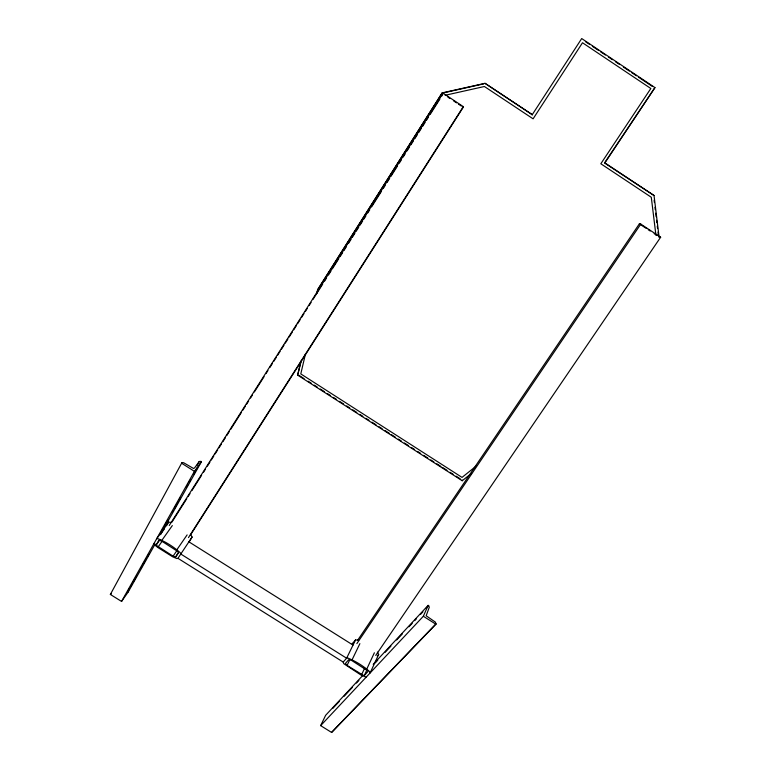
<?xml version="1.0" encoding="UTF-8"?>
<svg xmlns="http://www.w3.org/2000/svg" width="771" height="771" viewBox="0 0 771 771"><rect width="100%" height="100%" fill="white"/><g stroke="black" fill="none" stroke-linecap="round" stroke-linejoin="round"><path stroke-width="1.16" d="M169.244 525.504L443.026 93.195L463.304 106.62L463.236 107.294L190.408 535.113M471.592 473.249L462.215 480.738L297.635 375.13L300.921 361.079M316.794 293.173L317.613 289.655L442.197 92.886L485.017 83.316L532.298 114.696L485.017 83.316M301.008 361.859L297.635 375.13M317.122 292.941L317.941 289.433L442.197 92.886M305.451 354.005L300.786 373.906L462.031 477.394L476.092 466.156M362.543 675.724L325.641 715.295L320.659 725.627L331.597 732.45L435.904 624.211L435.442 622.168L426.161 615.769L429.293 607.259L428.647 605.698L428.136 605.37L373.203 664.294M320.659 725.627L423.346 616.26L428.136 605.37M377.414 652.112L378.667 654.473L370.109 672.958L370.041 672.023C363.7 666.134 355.778 661.248 347.74 658.01L346.622 658.212L343.191 662.067L343.76 663.686L361.136 675.126L365.444 676.928L366.562 676.736M366.774 669.055L374.378 652.767M364.375 675.367L367.912 671.58L367.642 670.77L351.557 660.4L348.829 659.591L345.389 663.445L347.066 665.392L363.353 675.357L364.375 675.367L366.9 669.941M361.657 674.558L364.702 668.062M331.597 732.45L436.097 623.758M352.077 659.822L359.884 643.64M347.066 665.392L349.668 660.015M358.621 640.277L355.547 639.92L346.622 658.212L180.578 553.896L180.366 552.855C173.841 546.89 165.813 541.83 157.612 538.553L156.619 538.842L168.512 522.189L171.403 522.41M155.154 544.047L128.198 592.003L121.548 601.428L110.359 594.46L181.85 462.802L183.537 462.677L193.502 468.46L194.591 467.901L199.265 461.482L200.913 461.357L201.433 461.694L160.426 534.669M196.923 465.655L199.265 461.482M121.548 601.428L194.437 471.351L201.433 461.694M129.499 588.591L127.745 591.723L128.198 592.003M130.675 586.509L131.841 584.418M133.007 582.336L136.525 576.072M140.621 568.776L141.787 566.695M142.963 564.603L146.471 558.349M147.646 556.257L148.813 554.176M162.276 530.188L163.452 528.106M164.618 526.015L168.136 519.76M172.232 512.464L173.398 510.373M174.574 508.291L178.082 502.027M179.257 499.945L180.424 497.864M186.274 487.426L188.037 484.304M189.203 482.212L190.379 480.131M193.887 473.876L195.053 471.785M196.229 469.703L197.395 467.611M166.488 525.793L168.512 522.189M156.34 544.74L158.865 540.259L161.496 541.001L177.956 551.602L178.332 552.489L175.711 556.913L173.089 556.17L156.735 545.627L156.34 544.74L159.819 539.845M154.104 543.343L154.884 545.116L157.814 547.487L172.704 556.826L176.945 558.59L177.947 558.31L192.095 537.03L190.572 534.486M189.444 541.464L192.095 537.03M171.962 522.083L186.775 498.692M188.066 496.659L189.994 493.613M191.931 490.558L201.588 475.302M203.525 472.257L205.452 469.202M207.389 466.156L209.963 462.089M211.254 460.056L213.827 455.989M215.119 453.955L217.692 449.879M218.983 447.845L221.556 443.778M222.848 441.744L225.421 437.677M226.713 435.644L229.286 431.577M230.577 429.543L241.525 412.263M242.807 410.23L245.39 406.153M246.672 404.12L248.609 401.074M250.536 398.019L252.474 394.974M254.401 391.919L264.067 376.672M265.995 373.617L267.932 370.572M269.86 367.516L272.433 363.449M273.724 361.416L276.297 357.349M277.589 355.315L280.162 351.248M281.454 349.215L284.027 345.148M285.318 343.114L287.891 339.047M289.183 337.014L292.402 331.925M293.693 329.892L296.266 325.825M297.558 323.791L300.131 319.724M301.422 317.691L303.996 313.624M305.287 311.59L307.215 308.535M309.152 305.489L311.079 302.434M313.016 299.389L322.673 284.133M324.61 281.087L326.538 278.032M328.475 274.977L331.048 270.91M332.34 268.877L338.777 258.709M340.069 256.676L342.642 252.609M343.933 250.575L346.507 246.508M348.434 243.463L351.017 239.395M352.299 237.362L354.882 233.285M356.163 231.252L358.746 227.185M360.028 225.151L362.611 221.084M363.893 219.051L365.83 216.005M367.757 212.95L369.695 209.905M371.622 206.85L381.288 191.594M383.216 188.548L385.153 185.493M387.081 182.448L389.654 178.38M390.945 176.347L397.383 166.179M399.32 163.124L401.248 160.079M403.185 157.024L405.112 153.978M407.049 150.923L409.623 146.856M410.914 144.823L413.487 140.756M414.779 138.722L417.352 134.655M418.643 132.622L421.217 128.555M422.508 126.521L425.081 122.454M426.373 120.421L428.3 117.365M430.237 114.32L439.894 99.064M441.831 96.009L443.026 93.195M188.471 537.609L463.304 106.62M532.106 114.889L581.71 38.55L654.945 87.595L604.878 162.883L654.039 195.506L659.07 236.88M357.58 640.344L639.361 223.85L640.788 224.082L660.641 237.217L375.728 655.437M356.877 643.573L640.788 224.082M175.711 556.913L178.429 552.952M173.089 556.17L177.176 550.234M176.877 549.742L187.112 534.891M161.881 540.317L172.319 525.581M158.2 546.822L162.363 540.934M160.387 534.525L164.58 528.655M110.359 594.46L111.323 593.68M181.85 462.802L181.561 463.198L194.437 471.351M352.116 643.804L355.547 639.92M377.25 655.996L378.667 654.473M332.648 708.549L339.221 701.514M344.136 696.242L352.347 687.443M356.443 683.048L358.91 680.417M375.323 662.838L377.78 660.198M385.163 652.285L390.907 646.137M396.651 639.978L402.395 633.829M408.958 626.794L412.244 623.276M414.702 620.636L416.34 618.882M420.446 614.487L422.903 611.846M426.19 608.329L428.647 605.698M654.945 87.595L604.522 162.96L654.039 195.506M442.226 93.127L483.793 83.837M445.137 95.286L484.41 86.506L533.098 118.821L582.5 42.752L650.83 88.501L600.821 163.76L651.293 197.26L655.909 235.049M658.579 236.784L660.641 237.217M188.847 541.801L353.022 645.086M177.947 558.31L343.191 662.067M423.346 616.26L435.904 624.211M299.013 375.361L304.082 378.609M308.14 381.211L311.176 383.168M314.221 385.115L317.257 387.071M320.302 389.018L324.35 391.62M327.396 393.576L330.431 395.523M333.477 397.47L336.522 399.426M339.558 401.373L343.615 403.975M346.651 405.931L349.697 407.878M352.733 409.835L356.79 412.437M359.826 414.384L362.871 416.34M365.907 418.287L368.952 420.234M371.988 422.19L376.046 424.792M379.091 426.739L382.127 428.695M385.172 430.642L389.22 433.244M391.254 434.545L395.301 437.147M398.347 439.104L401.383 441.051M404.428 442.997L408.485 445.599M411.521 447.556L414.567 449.503M417.603 451.459L420.648 453.406M423.684 455.362L427.741 457.964M430.777 459.911L433.822 461.868M436.858 463.814L440.916 466.416M442.94 467.718L446.997 470.32M450.042 472.266L453.078 474.223M456.124 476.17L460.171 478.772M447.903 97.146L449.821 98.418M453.656 100.953L456.528 102.851M458.446 104.124L461.318 106.022M639.361 223.85L646.262 228.409M648.228 229.71L650.204 231.021M654.145 233.623L657.094 235.579M585.401 41.615L589.41 44.294M592.407 46.308L598.412 50.327M600.416 51.667L605.418 55.02M608.425 57.025L612.425 59.704M615.422 61.719L619.431 64.398M623.431 67.077L629.435 71.096M631.439 72.435L636.441 75.789M638.446 77.129L652.449 86.516M654.126 200.219L654.415 202.58M654.984 207.293L655.273 209.654M655.707 213.191L656.14 216.728M656.564 220.265L656.853 222.626M657.287 226.163L657.567 228.524M658 232.061L658.434 235.598M462.205 480.073L462.215 480.738"/></g></svg>
